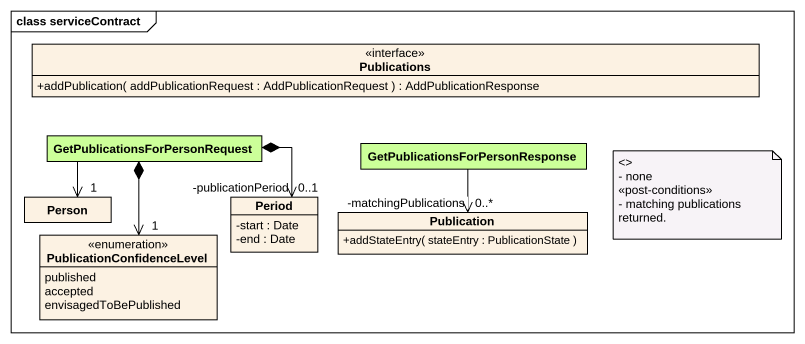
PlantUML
@startuml
mainframe class serviceContract
hide circle
hide empty members
skinparam classAttributeIconSize 0
interface Publications {
  +addPublication( addPublicationRequest : AddPublicationRequest ) : AddPublicationResponse
}
class "GetPublicationsForPersonRequest" as GetPublicationsForPersonRequ #CCFF99
class "GetPublicationsForPersonResponse" as GetPublicationsForPersonResp #CCFF99
class "Person" as Person_
class Period {
  -start : Date
  -end : Date
}
enum PublicationConfidenceLevel {
  published
  accepted
  envisagedToBePublished
}
class Publication {
  +addStateEntry( stateEntry : PublicationState )
}
GetPublicationsForPersonRequ --> "1" Person_
GetPublicationsForPersonRequ *--> "0..1\n-publicationPeriod" Period
GetPublicationsForPersonRequ *--> "1" PublicationConfidenceLevel
GetPublicationsForPersonResp --> "0..*\n-matchingPublications" Publication
note as N1
  <>
  - none
  <<post-conditions>>
  - matching publications returned.
end note
@enduml
